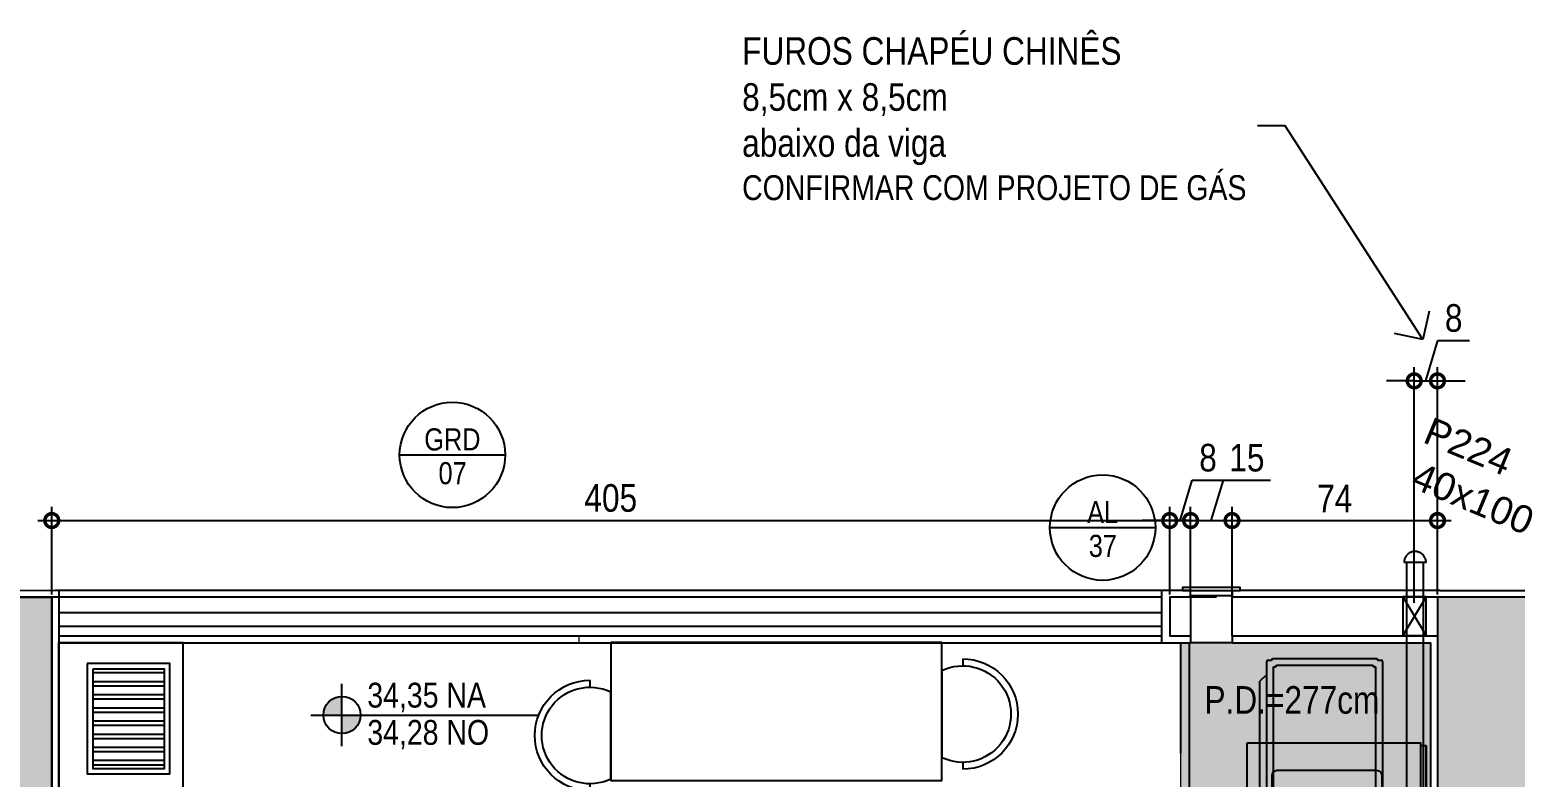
# Model space of a CAD drawing. Header units: metres. Extents: x -41 to 570, y -54 to 184.
# Drawn here: x 4.93 to 10.31, y 2.35 to 5.06 of the extents above; entities that cross this region are included whole.
import ezdxf
from ezdxf import colors
from ezdxf.entities.mleader import LeaderData, LeaderLine
from ezdxf.enums import TextEntityAlignment as Align
from ezdxf.math import Vec2, Vec3

# ---------------------------------------------------------------- set-up
doc = ezdxf.new("R2010")
doc.units = ezdxf.units.M
for name, pattern in [('DASHEDX2', [1.5, 1, -0.5]), ('PUC$0$DASHEDX2', [1.5, 1, -0.5]), ('PUC$0$HIDDEN', [0.375, 0.25, -0.125])]:
    doc.linetypes.add(name, pattern=pattern)
for name, color, linetype in [('1', 232, 'DASHEDX2'), ('12', 232, 'Continuous'), ('4', 2, 'Continuous'), ('9', 232, 'Continuous'), ('ARQ-DIM', 2, 'Continuous'), ('ARQ-SIM', 1, 'Continuous'), ('ARQ-TXT', 2, 'Continuous'), ('PUC$0$ARQ-ALV ACAB', 4, 'Continuous'), ('PUC$0$ARQ-ALV OSSO', 5, 'Continuous'), ('PUC$0$ARQ-AUX', 7, 'Continuous'), ('PUC$0$ARQ-AUX2', 2, 'Continuous'), ('PUC$0$ARQ-CAX', 1, 'Continuous'), ('PUC$0$ARQ-ENCH', 1, 'Continuous'), ('PUC$0$ARQ-MOB', 7, 'Continuous'), ('PUC$0$ARQ-PRJ', 7, 'PUC$0$DASHEDX2'), ('PUC$0$MAUROAMARELO', 162, 'Continuous'), ('PUC$0$MAUROVERDE', 3, 'Continuous')]:
    doc.layers.add(name, color=color, linetype=linetype)
doc.layers.add('PUC$0$ARQ-FORRO', color=9, linetype='Continuous', lineweight=5)
doc.styles.add('Adesa', font='ARIALN.TTF')
doc.styles.get("Standard").update_dxf_attribs({"font": 'arial.ttf'})
doc.dimstyles.new('ADESA 1-0050', dxfattribs={"dimtxt": 0.1, "dimasz": 0.1, "dimexe": 0.05, "dimexo": 0.05, "dimgap": 0.03, "dimtad": 1, "dimdec": 1, "dimlfac": 100, "dimzin": 12, "dimtxsty": 'Adesa', "dimblk": 'DOTSMALL', "dimcen": 1, "dimdle": 0.05, "dimclrd": 1, "dimclre": 1, "dimclrt": 256, "dimazin": 3, "dimtm": 1e-09, "dimtfac": 1, "dimtdec": 1, "dimtmove": 1, "dimatfit": 0, "dimldrblk": 'DOTSMALL', "dimfxl": 0.8, "dimtvp": 2, "dimtolj": 1, "dimtzin": 0, "dimarcsym": 0})

# ---------------------------------------------------------------- blocks, each defined once
blk = doc.blocks.new('PUC$0$pl apto tipo 1 puc')
at = {"layer": 'PUC$0$ARQ-ALV ACAB', "elevation": 0}
blk.add_lwpolyline([(-25.3812, 3.0243), (-26.4716, 3.0243)], dxfattribs=at)
blk = doc.blocks.new('PUC$0$A$Cd84e1c1c')
at = {"layer": 'PUC$0$ARQ-PRJ'}
for p, q in [((0.0594, -0.2908, 0), (0.0594, 1.3279, 0)), ((0.1194, -0.2908, 0), (0.1194, 1.3279, 0)), ((0.0484, -0.2908, 0), (0.1284, -0.2908, 0))]:
    blk.add_line(p, q, dxfattribs=at)
at = {"layer": 'PUC$0$ARQ-PRJ', "elevation": 0}
blk.add_lwpolyline([(0.1722, 1.4636), (0.0322, 1.4636), (0.0322, 1.1836), (0.1722, 1.1836), (0.1722, 1.4636)], dxfattribs=at)
at = {"layer": 'PUC$0$ARQ-PRJ'}
for centre, radius, start, end in [((0.0894, 1.3267, 0), 0.03, 2.4241, 177.5761), ((0.0884, -0.2908, 0), 0.04, 180, 0)]:
    blk.add_arc(centre, radius, start, end, dxfattribs=at)
blk = doc.blocks.new('PUC$0$pl apto tipo 4 puc')
at = {"layer": 'PUC$0$ARQ-ALV ACAB'}
for p, q in [((9.0318, 3.0262, 0), (5.0252, 3.0262)), ((5.0368, 2.8362, 0), (9.0318, 2.8362, 0))]:
    blk.add_line(p, q, dxfattribs=at)
for points in [[(4.6663, 3.0274), (5.0368, 3.0262), (5.0368, 1.6162), (5.9381, 1.6162), (5.9381, 1.4462), (5.0168, 1.4459), (5.0168, 0.0059), (3.0556, 0.0062), (3.0556, -0.0782), (2.9056, -0.0782), (2.9056, 0.1562), (4.8668, 0.1559)], [(9.1386, 3.0262), (9.0318, 3.0262), (9.0318, 2.8362), (9.1375, 2.8362)], [(10.0399, 3.0262), (9.3175, 3.0262)], [(9.2875, 2.8362), (10.0068, 2.8362), (10.0068, 1.2162)]]:
    blk.add_lwpolyline(points, dxfattribs=at)
at = {"layer": 'PUC$0$ARQ-ALV ACAB', "elevation": 0}
for points in [[(9.1375, 3.0012), (9.1375, 3.0262)], [(9.2875, 3.0012), (9.2875, 3.0262)], [(9.1375, 2.8612), (9.1375, 2.8362)], [(9.2875, 2.8612), (9.2875, 2.8362)], [(9.1375, 2.8362), (9.1375, 2.8362)]]:
    blk.add_lwpolyline(points, dxfattribs=at)
at = {"layer": 'PUC$0$ARQ-ALV OSSO'}
for points in [[(4.6613, 3.0012), (5.0118, 3.0012), (5.0118, 1.5912), (5.0118, 1.5912), (5.9081, 1.5912), (5.9081, 1.4512), (5.0118, 1.4509), (5.0118, 0.0109), (3.0506, 0.0112), (3.0506, -0.0732), (2.9106, -0.0732), (2.9106, 0.1512), (4.8718, 0.1509)], [(9.1375, 3.0012), (9.0618, 3.0012), (9.0618, 2.8612), (9.1375, 2.8612)], [(10.0399, 3.0012), (9.2875, 3.0012)], [(9.2875, 2.8612), (10.0318, 2.8612), (10.0318, -1.9088), (8.2732, -1.9088), (8.2732, -2.0488), (10.0382, -2.0488)]]:
    blk.add_lwpolyline(points, dxfattribs=at)
at = {"layer": 'PUC$0$ARQ-ALV OSSO', "elevation": 0}
for points in [[(9.1375, 3.0012), (9.1375, 2.8612)], [(9.2875, 2.8612), (9.2875, 3.0012)]]:
    blk.add_lwpolyline(points, dxfattribs=at)
at = {"layer": 'PUC$0$ARQ-AUX', "elevation": 0}
for points in [[(9.0318, 3.0012), (5.0368, 3.0012)], [(5.0368, 2.8612), (9.0318, 2.8612)]]:
    blk.add_lwpolyline(points, dxfattribs=at)
at = {"layer": 'PUC$0$ARQ-AUX'}
blk.add_lwpolyline([(9.2875, 2.8362), (9.1375, 2.8362)], dxfattribs=at)
at = {"layer": 'PUC$0$ARQ-AUX2', "elevation": 0}
for points in [[(5.0368, 2.9462), (9.0318, 2.9462)], [(5.0368, 2.8962), (9.0318, 2.8962)]]:
    blk.add_lwpolyline(points, dxfattribs=at)
at = {"layer": 'PUC$0$ARQ-CAX', "elevation": 0}
for points in [[(9.1075, 3.0262), (9.3175, 3.0262), (9.3175, 3.0362), (9.1075, 3.0362)], [(9.1375, 3.0262), (9.2875, 3.0262), (9.2875, 3.0062), (9.1375, 3.0062)]]:
    blk.add_lwpolyline(points, close=True, dxfattribs=at)
at = {"layer": 'PUC$0$ARQ-PRJ', "elevation": 0}
blk.add_lwpolyline([(9.1318, 0.9362), (9.1018, 0.9362), (9.1018, 2.8362), (9.1318, 2.8362)], close=True, dxfattribs=at)
at = {"layer": 'PUC$0$ARQ-FORRO', "rotation": 180}
blk.add_blockref('PUC$0$A$Cd84e1c1c', (10.039, 2.8362, 0), dxfattribs=at)
blk = doc.blocks.new('PUC$0$MAQ-LAVAR-ROUPA')
blk.add_lwpolyline([(0, 0.65), (0.61, 0.65), (0.61, 0.02), (0, 0.02)], close=True)
blk.add_lwpolyline([(0.1, 0.18), (0.1, 0.54, -0.414214), (0.12, 0.56), (0.49, 0.56, -0.414214), (0.51, 0.54), (0.51, 0.18, -0.414214), (0.49, 0.16), (0.12, 0.16, -0.414214)], format="xyb", close=True)
for points in [[(0.61, 0.07), (0, 0.07)], [(0.6, 0.02), (0.6, 0), (0.01, 0), (0.01, 0.02)], [(0.01, 0), (0.6, 0)]]:
    blk.add_lwpolyline(points)
blk = doc.blocks.new('PUC$0$BCO')
at = {"layer": 'PUC$0$ARQ-MOB'}
blk.add_line((-0.1581, 0), (0.1581, 0), dxfattribs=at)
for points in [[(-0.2, -0.075), (-0.175, -0.075)], [(0.175, -0.075), (0.2, -0.075)]]:
    blk.add_lwpolyline(points, dxfattribs=at)
for radius, start, end in [(0.175, 154.6231, 25.3769), (0.2, 180, 0)]:
    blk.add_arc((0, -0.075), radius, start, end, dxfattribs=at)
blk = doc.blocks.new('PUC$0$layout puc 2')
at = {"layer": 'PUC$0$ARQ-MOB'}
h = blk.add_hatch(dxfattribs=at)
h.set_pattern_fill('ANSI32', color=256, scale=0.005, angle=315)
h.set_pattern_definition([(180, (229.777847, -12.93375), (-3e-18, -0.047625), []), (180, (229.76197, -12.917874), (-3e-18, -0.047625), [])])
h.paths.add_polyline_path([(-4.8032, 0.1158), (-4.8032, 0.4758), (-5.0632, 0.4758), (-5.0631, 0.1158)])
at = {"layer": 'PUC$0$ARQ-MOB', "elevation": 0}
for points in [[(-5.13, 1.24), (-4.68, 1.24), (-4.68, 0.02), (-5.1299, 0.02)], [(-6.6799, 0.02), (-6.6799, 0.52), (-7.8799, 0.52), (-7.8799, 0.02)], [(-4.7832, 0.0958), (-4.7832, 0.4958), (-5.0832, 0.4958), (-5.0831, 0.0958)], [(-4.8032, 0.1158), (-4.8032, 0.4758), (-5.0632, 0.4758), (-5.0631, 0.1158)]]:
    blk.add_lwpolyline(points, close=True, dxfattribs=at)
at = {"layer": 'PUC$0$ARQ-MOB', "xscale": -1}
for name, p, rotation in [('PUC$0$MAQ-LAVAR-ROUPA', (-9.6345, 0.3839), 270), ('PUC$0$BCO', (-6.6799, 0.3565), 90), ('PUC$0$BCO', (-7.8799, 0.2788, 0), 270)]:
    blk.add_blockref(name, p, dxfattribs=dict(at, rotation=rotation))
blk = doc.blocks.new('PUC$0$pl forro 1')
at = {"layer": 'PUC$0$ARQ-FORRO'}
h = blk.add_hatch(dxfattribs=at)
h.set_pattern_fill('ANGLE', color=256)
h.set_pattern_definition([(0, (21.025, -0.875), (0, 6.985), [5.08, -1.905]), (90, (21.025, -0.875), (-6.985, 4e-16), [5.08, -1.905])])
h.paths.add_polyline_path([(15.9899, -3.7093), (13.9899, -3.7094), (13.9899, -3.7101), (12.7899, -3.7101), (11.9949, -3.7098), (11.9949, -3.7343), (15.9899, -3.7343)])
blk = doc.blocks.new('PUC$0$pl forro 2')
at = {"layer": 'PUC$0$ARQ-FORRO'}
h = blk.add_hatch(color=256, dxfattribs=at)
h.dxf.hatch_style = 1
h.paths.add_polyline_path([(-0.6699, -2.555), (-0.025, -2.555), (-0.025, -3.2408), (-0.6699, -3.2408)])
h.paths.add_polyline_path([(-3.2798, -2.6015), (-1.0199, -2.6015), (-1.0199, -3.2408), (-3.2798, -3.2408)])
h.paths.add_polyline_path([(-4.3613, -1.875), (-3.6298, -1.875), (-3.6298, -3.2408), (-4.09, -3.2408), (-4.09, -3.775), (-4.995, -3.775), (-4.995, -2.155), (-4.3614, -2.155)])
h.paths.add_polyline_path([(-4.695, -2.875), (-4.945, -2.875), (-4.945, -3.175), (-4.695, -3.175)], flags=16)
blk.add_lwpolyline([(-4.3613, -1.875), (-3.6298, -1.875), (-3.6298, -3.2408), (-4.09, -3.2408), (-4.09, -3.775), (-4.995, -3.775), (-4.995, -2.155), (-4.3614, -2.155)], close=True, dxfattribs=at)
blk = doc.blocks.new('PUC$0$CDS1')
at = {"layer": 'PUC$0$MAUROAMARELO'}
for p, q in [((8267.2906, 3267.3756, 0), (8267.2906, 3268.3256, 0)), ((8267.2956, 3268.3306, 0), (8267.3083, 3268.3306, 0)), ((8267.3083, 3268.3306, 0), (8267.3119, 3268.3368, 0)), ((8267.3119, 3268.3368, 0), (8267.6893, 3268.3368, 0)), ((8267.3151, 3267.3951, 0), (8267.3151, 3268.3061, 0)), ((8267.3151, 3268.3061, 0), (8267.3224, 3268.3061, 0)), ((8267.3224, 3268.3061, 0), (8267.326, 3268.3123, 0)), ((8267.326, 3268.3123, 0), (8267.6752, 3268.3123, 0)), ((8267.6752, 3268.3123, 0), (8267.6788, 3268.3061, 0)), ((8267.6788, 3268.3061, 0), (8267.6861, 3268.3061, 0)), ((8267.6861, 3267.3951, 0), (8267.6861, 3268.3061, 0)), ((8267.6893, 3268.3368, 0), (8267.6929, 3268.3306, 0)), ((8267.6929, 3268.3306, 0), (8267.7056, 3268.3306, 0)), ((8267.7106, 3268.3256, 0), (8267.7106, 3267.3756, 0)), ((8267.2906, 3268.2786, 0), (8267.2656, 3268.2536, 0)), ((8267.2656, 3267.6163, 0), (8267.2656, 3268.2536, 0)), ((8267.2906, 3267.5913, 0), (8267.2656, 3267.6163, 0)), ((8267.6861, 3267.3951, 0), (8267.3151, 3267.3951, 0)), ((8267.7056, 3267.3706, 0), (8267.2956, 3267.3706, 0)), ((8267.2956, 3267.3706, 0), (8267.6893, 3267.3706, 0)), ((8267.3149, 3267.3269, 0), (8267.3149, 3267.3443, 0)), ((8267.3338, 3267.3467, 0), (8267.3208, 3267.3467, 0)), ((8267.3338, 3267.342, 0), (8267.3208, 3267.342, 0)), ((8267.3208, 3267.342, 0), (8267.3208, 3267.3402, 0)), ((8267.3338, 3267.342, 0), (8267.3208, 3267.342, 0)), ((8267.3208, 3267.342, 0), (8267.3208, 3267.3402, 0)), ((8267.3338, 3267.3402, 0), (8267.3208, 3267.3402, 0)), ((8267.3338, 3267.3402, 0), (8267.3208, 3267.3402, 0)), ((8267.3208, 3267.3292, 0), (8267.3208, 3267.331, 0)), ((8267.3338, 3267.331, 0), (8267.3208, 3267.331, 0)), ((8267.3338, 3267.3292, 0), (8267.3208, 3267.3292, 0)), ((8267.3351, 3267.3457, 0), (8267.3338, 3267.3467, 0)), ((8267.3338, 3267.342, 0), (8267.3338, 3267.3402, 0)), ((8267.3338, 3267.342, 0), (8267.3338, 3267.3402, 0)), ((8267.3338, 3267.3292, 0), (8267.3338, 3267.331, 0)), ((8267.3351, 3267.3254, 0), (8267.3351, 3267.3457, 0)), ((8267.3389, 3267.3432, 0), (8267.3351, 3267.3432, 0)), ((8267.3389, 3267.328, 0), (8267.3351, 3267.328, 0)), ((8267.3389, 3267.3435, 0), (8267.3389, 3267.3437, 0)), ((8267.3389, 3267.3432, 0), (8267.3389, 3267.3436, 0)), ((8267.3389, 3267.328, 0), (8267.3389, 3267.3167, 0)), ((8267.3579, 3267.3448, 0), (8267.34, 3267.3448, 0)), ((8267.3569, 3267.3487, 0), (8267.3415, 3267.3487, 0)), ((8267.3415, 3267.3487, 0), (8267.3415, 3267.3448, 0)), ((8267.3416, 3267.3706, 0), (8267.3416, 3267.3487, 0)), ((8267.3458, 3267.3275, 0), (8267.352, 3267.3275, 0)), ((8267.3568, 3267.3706, 0), (8267.3568, 3267.3487, 0)), ((8267.3569, 3267.3487, 0), (8267.3569, 3267.3448, 0)), ((8267.3589, 3267.3402, 0), (8267.3589, 3267.3437, 0)), ((8267.362, 3267.3402, 0), (8267.3589, 3267.3402, 0)), ((8267.362, 3267.3315, 0), (8267.3589, 3267.3315, 0)), ((8267.3589, 3267.3315, 0), (8267.3589, 3267.3167, 0)), ((8267.362, 3267.3315, 0), (8267.362, 3267.3402, 0)), ((8267.3636, 3267.3397, 0), (8267.362, 3267.3397, 0)), ((8267.3636, 3267.3321, 0), (8267.362, 3267.3321, 0)), ((8267.3636, 3267.3313, 0), (8267.3636, 3267.3404, 0)), ((8267.3735, 3267.3415, 0), (8267.3646, 3267.3415, 0)), ((8267.3735, 3267.3303, 0), (8267.3646, 3267.3303, 0)), ((8267.3667, 3267.3303, 0), (8267.3667, 3267.3415, 0)), ((8267.3733, 3267.3408, 0), (8267.3667, 3267.3408, 0)), ((8267.3733, 3267.3401, 0), (8267.3667, 3267.3401, 0)), ((8267.3733, 3267.3393, 0), (8267.3667, 3267.3393, 0)), ((8267.3733, 3267.3386, 0), (8267.3667, 3267.3386, 0)), ((8267.3733, 3267.3379, 0), (8267.3667, 3267.3379, 0)), ((8267.3733, 3267.3372, 0), (8267.3667, 3267.3372, 0)), ((8267.3733, 3267.3372, 0), (8267.3667, 3267.3372, 0)), ((8267.3733, 3267.3365, 0), (8267.3667, 3267.3365, 0)), ((8267.3733, 3267.3359, 0), (8267.3667, 3267.3359, 0)), ((8267.3733, 3267.3353, 0), (8267.3667, 3267.3353, 0)), ((8267.3733, 3267.3345, 0), (8267.3667, 3267.3345, 0)), ((8267.3733, 3267.3345, 0), (8267.3667, 3267.3345, 0)), ((8267.3733, 3267.3338, 0), (8267.3667, 3267.3338, 0)), ((8267.3733, 3267.3331, 0), (8267.3667, 3267.3331, 0)), ((8267.3733, 3267.3324, 0), (8267.3667, 3267.3324, 0)), ((8267.3733, 3267.3317, 0), (8267.3667, 3267.3317, 0)), ((8267.3733, 3267.331, 0), (8267.3667, 3267.331, 0)), ((8267.3733, 3267.3303, 0), (8267.3733, 3267.3415, 0)), ((8267.3746, 3267.3313, 0), (8267.3746, 3267.3404, 0)), ((8267.3338, 3267.3244, 0), (8267.3208, 3267.3244, 0)), ((8267.3351, 3267.3254, 0), (8267.3338, 3267.3244, 0)), ((8267.336, 3267.3154, 0), (8267.3372, 3267.3167, 0)), ((8267.3606, 3267.3167, 0), (8267.3372, 3267.3167, 0)), ((8267.3413, 3267.3157, 0), (8267.3438, 3267.3157, 0)), ((8267.3448, 3267.3199, 0), (8267.3448, 3267.3264, 0)), ((8267.352, 3267.3188, 0), (8267.3458, 3267.3188, 0)), ((8267.3531, 3267.3264, 0), (8267.3531, 3267.3199, 0)), ((8267.3566, 3267.3157, 0), (8267.3541, 3267.3157, 0)), ((8267.3618, 3267.3154, 0), (8267.3606, 3267.3167, 0))]:
    blk.add_line(p, q, dxfattribs=at)
for centre, radius, start, end in [((8267.2956, 3268.3256, 0), 0.005, 90, 180), ((8267.7056, 3268.3256, 0), 0.005, 0, 90), ((8267.2956, 3267.3756, 0), 0.005, 180, 270), ((8267.3149, 3267.3356, 0), 0.00517, 90, 270), ((8267.3149, 3267.3531, 0), 0.00883, 270, 303.2043), ((8267.3222, 3267.3444, 0), 0.00279, 121.1036, 238.8964), ((8267.328, 3267.3356, 0), 0.00859, 147.4828, 212.5172), ((8267.3222, 3267.3268, 0), 0.00279, 121.1036, 238.8964), ((8267.3324, 3267.3444, 0), 0.00279, 301.1036, 58.8964), ((8267.3265, 3267.3356, 0), 0.00859, 327.4828, 32.5172), ((8267.3324, 3267.3268, 0), 0.00279, 301.1036, 58.8964), ((8267.34, 3267.3437, 0), 0.00108, 90, 180), ((8267.3669, 3267.3642, 0), 0.035, 216.8549, 229.9897), ((8267.3669, 3267.307, 0), 0.035, 130.0103, 143.1451), ((8267.3411, 3267.3356, 0), 0.00379, 331.5684, 28.4316), ((8267.3458, 3267.3264, 0), 0.00108, 90, 180), ((8267.352, 3267.3264, 0), 0.00108, 0, 90), ((8267.3629, 3267.3359, 0), 0.00591, 132.4469, 227.5531), ((8267.3579, 3267.3437, 0), 0.00108, 0, 90), ((8267.3646, 3267.3404, 0), 0.00108, 90, 180), ((8267.3646, 3267.3313, 0), 0.00108, 180, 270), ((8267.3735, 3267.3404, 0), 0.00108, 0, 90), ((8267.3735, 3267.3313, 0), 0.00108, 270, 360), ((8267.3149, 3267.318, 0), 0.00883, 56.7957, 90), ((8267.3388, 3267.3131, 0), 0.00358, 46.1862, 140.5423), ((8267.3489, 3267.3021, 0), 0.0145, 69.2202, 110.7798), ((8267.3458, 3267.3199, 0), 0.00108, 180, 270), ((8267.352, 3267.3199, 0), 0.00108, 270, 0), ((8267.3591, 3267.3131, 0), 0.00358, 39.4577, 133.8138)]:
    blk.add_arc(centre, radius, start, end, dxfattribs=at)
at = {"layer": 'PUC$0$MAUROVERDE', "linetype": 'PUC$0$HIDDEN'}
blk.add_arc((8267.7056, 3267.3756, 0), 0.005, 270, 0, dxfattribs=at)
blk = doc.blocks.new('PUC$0$A$Ccd5721d3')
at = {"layer": 'PUC$0$MAUROAMARELO', "rotation": 180}
blk.add_blockref('PUC$0$CDS1', (8267.8843, 3268.4288, 0), dxfattribs=at)
blk = doc.blocks.new('PUC$0$A$C31d964aa')
at = {"layer": 'PUC$0$ARQ-PRJ'}
for p, q in [((-9.9045, -2.861, 0), (-9.9895, -2.861, 0)), ((-9.9895, -2.861, 0), (-9.9895, -3.001, 0)), ((-9.9895, -3.001, 0), (-9.9045, -2.861, 0)), ((-9.9045, -3.001, 0), (-9.9895, -2.861, 0)), ((-9.9045, -3.001, 0), (-9.9045, -2.861, 0)), ((-9.9895, -3.001, 0), (-9.9045, -3.001, 0))]:
    blk.add_line(p, q, dxfattribs=at)
blk = doc.blocks.new('PUC')
at = {"layer": 'PUC$0$ARQ-ALV OSSO', "xscale": -1, "rotation": 180}
blk.add_blockref('PUC$0$pl apto tipo 1 puc', (15.3432, 0), dxfattribs=at)
at = {"layer": 'PUC$0$ARQ-ALV OSSO', "color": 6, "rotation": 180}
blk.add_blockref('PUC$0$pl apto tipo 4 puc', (0.0018, 0.0019), dxfattribs=at)
at = {"layer": 'PUC$0$ARQ-ENCH'}
blk.add_blockref('PUC$0$A$Ccd5721d3', (-10.005, -2.87), dxfattribs=at)
at = {"layer": 'PUC$0$ARQ-FORRO'}
for name, p in [('PUC$0$pl forro 1', (-21.0249, 0.8751, 0)), ('PUC$0$pl forro 2', (-5.01, 0.9408)), ('PUC$0$A$C31d964aa', (0, 0))]:
    blk.add_blockref(name, p, dxfattribs=at)
at = {"layer": 'PUC$0$ARQ-MOB', "color": 6}
blk.add_blockref('PUC$0$layout puc 2', (-0.355, -2.855, 0), dxfattribs=at)
blk = doc.blocks.new('NipAcOs')
at = {"layer": 'ARQ-SIM'}
h = blk.add_hatch(color=256, dxfattribs=at)
h.dxf.hatch_style = 1
h.paths.add_polyline_path([(0, 0.15, 0.414214), (-0.15, 0), (0, 0)])
h.paths.add_polyline_path([(0.15, 0), (0, 0), (0, -0.15, 0.414214)])
for p, q in [((0, -0.25), (0, 0.25)), ((-0.25, 0), (0.15, 0)), ((0.15, 0), (1.583, 0))]:
    blk.add_line(p, q, dxfattribs=at)
blk.add_circle((0, 0), 0.15, dxfattribs=at)
at = {"style": 'Adesa'}
for p in [(0.204, 0.06), (0.204, -0.24)]:
    blk.add_attdef('000,00', p, '', height=0.2, dxfattribs=at)
blk = doc.blocks.new('_DotSmall')
at = {"color": 0, "linetype": 'ByBlock', "const_width": 0.5}
blk.add_lwpolyline([(-0.0625, 0, 1), (0.0625, 0, 1)], format="xyb", close=True, dxfattribs=at)
blk = doc.blocks.new('*D1619')
at = {"layer": 'ARQ-DIM', "color": 1, "lineweight": -2, "transparency": 16777216}
for p, q in [((5.01, 3.0088), (5.01, 3.3273)), ((9.06, 3.0088), (9.06, 3.3273)), ((4.96, 3.2773), (9.11, 3.2773))]:
    blk.add_line(p, q, dxfattribs=at)
at = {"layer": 'Defpoints', "color": 0, "transparency": 16777216}
for p in [(9.06, 3.2773), (5.01, 2.9588, 0), (9.06, 2.9588)]:
    blk.add_point(p, dxfattribs=at)
at = {"layer": 'ARQ-DIM', "color": 1, "lineweight": -2, "transparency": 16777216, "xscale": 0.1, "yscale": 0.1, "zscale": 0.1, "rotation": 180}
blk.add_blockref('_DotSmall', (5.01, 3.2773), dxfattribs=at)
at = {"layer": 'ARQ-DIM', "color": 1, "lineweight": -2, "transparency": 16777216, "xscale": 0.1, "yscale": 0.1, "zscale": 0.1}
blk.add_blockref('_DotSmall', (9.06, 3.2773), dxfattribs=at)
at = {"layer": 'ARQ-DIM', "transparency": 16777216, "insert": (7.035, 3.3584), "char_height": 0.1, "attachment_point": 5, "style": 'Adesa'}
blk.add_mtext('\\A1;405', dxfattribs=at)
blk = doc.blocks.new('*D1620')
at = {"layer": 'ARQ-DIM', "color": 1, "lineweight": -2, "transparency": 16777216}
for p, q in [((9.2857, 3.0088), (9.2857, 3.3273)), ((10.03, 3.0088), (10.03, 3.3273)), ((9.2357, 3.2773), (10.08, 3.2773))]:
    blk.add_line(p, q, dxfattribs=at)
at = {"layer": 'Defpoints', "color": 0, "transparency": 16777216}
for p in [(10.03, 3.2773), (9.2857, 2.9588, 0), (10.03, 2.9588, 0)]:
    blk.add_point(p, dxfattribs=at)
at = {"layer": 'ARQ-DIM', "color": 1, "lineweight": -2, "transparency": 16777216, "xscale": 0.1, "yscale": 0.1, "zscale": 0.1, "rotation": 180}
blk.add_blockref('_DotSmall', (9.2857, 3.2773), dxfattribs=at)
at = {"layer": 'ARQ-DIM', "color": 1, "lineweight": -2, "transparency": 16777216, "xscale": 0.1, "yscale": 0.1, "zscale": 0.1}
blk.add_blockref('_DotSmall', (10.03, 3.2773), dxfattribs=at)
at = {"layer": 'ARQ-DIM', "transparency": 16777216, "insert": (9.6579, 3.3573), "char_height": 0.1, "attachment_point": 5, "style": 'Adesa'}
blk.add_mtext('\\A1;74', dxfattribs=at)
blk = doc.blocks.new('TIPO COTA$0$Chamada_planta')
at = {"layer": 'ARQ-SIM'}
blk.add_line((-1.273, 0), (1.273, 0), dxfattribs=at)
blk.add_circle((0, 0), 1.273, dxfattribs=at)
at = {"layer": 'ARQ-SIM', "color": 2, "style": 'Adesa'}
for tag, p in [('NUMERO', (0, 0.234)), ('C.D.', (0, -0.272))]:
    blk.add_attdef(tag, text='', height=0.5, dxfattribs=at).set_placement(p, align=Align.MIDDLE_CENTER)
blk = doc.blocks.new('est-lo-08-6sa-r00')
at = {"layer": '4'}
h = blk.add_hatch(color=8, dxfattribs=at)
h.dxf.hatch_style = 1
h.paths.add_polyline_path([(72.453596, -775.948263), (89.987707, -768.630138), (31.827874, -629.280097), (14.293763, -636.598222)], flags=17)
h.paths.add_polyline_path([(-113.904934, -1069.376461), (37.44213, -1006.209491), (30.123852, -988.675012), (-103.689101, -1044.523858), (-278.930329, -624.648636), (-286.248454, -607.114525), (-286.248475, -607.114534), (-307.05579, -557.260535), (-324.58988, -564.57865)])
h.paths.add_polyline_path([(-3206.956631, -1758.910157), (-3258.953832, -1634.325684), (-3291.25351, -1647.80644), (-3239.256309, -1772.390913)])
h.paths.add_polyline_path([(-2993.189754, -2271.092218), (-3020.151167, -2206.492821), (-3034.916841, -2212.655496), (-3140.452498, -1959.793707), (-3125.686931, -1953.631076), (-3148.796798, -1898.260198), (-3181.096477, -1911.740954), (-3025.489432, -2284.572974)])
h.paths.add_polyline_path([(-2947.092821, -1013.293024), (-2914.793142, -999.812268), (-2953.309588, -907.527473), (-2985.609266, -921.008229)])
h.paths.add_polyline_path([(-2727.356492, -1539.777801), (-2695.056814, -1526.297045), (-2733.573259, -1434.01225), (-2765.872938, -1447.493006)])
h.paths.add_polyline_path([(2122.48851, 465.414809), (2070.491309, 589.999283), (2038.191631, 576.518527), (2090.188832, 451.934053)])
h.paths.add_polyline_path([(2012.331384, 729.349548), (1857.495359, 1100.334221), (1825.19568, 1086.853465), (1852.1572, 1022.254111), (1866.922767, 1028.416743), (1971.687405, 777.4023), (1956.921838, 771.239669), (1980.031705, 715.868792)])
h.paths.add_polyline_path([(2336.253806, -46.763456), (2180.644029, 326.07511), (2148.34435, 312.594354), (2171.454218, 257.223477), (2186.219785, 263.386109), (2291.758175, 10.517772), (2276.992608, 4.355141), (2303.954128, -60.244212)])
h.paths.add_polyline_path([(-385.517235, -426.387329), (-595.433068, 76.567703), (-627.732746, 63.086948), (-600.771226, -1.512406), (-586.005659, 4.650226), (-426.161214, -378.334576), (-440.926781, -384.497208), (-417.816914, -439.868085)])
h.paths.add_polyline_path([(-83.249658, 290.335142), (-592.661728, 77.724364), (-382.747194, -425.227558), (-365.213083, -417.909434), (-567.809492, 67.508377), (-108.231212, 259.320275), (-7.318125, 17.534111), (-242.644353, -80.682824), (-140.96112, -324.314257), (-70.363251, -294.849176), (-77.681376, -277.315065), (-130.745133, -299.462021), (-217.792117, -90.898811), (0, 0), (87.04691, -208.563033), (33.983152, -230.709989), (41.301277, -248.2441), (126.664713, -212.616388), (103.554846, -157.245511), (88.789278, -163.408142), (-71.053705, 219.573157), (-56.288138, 225.735788)])
h.paths.add_polyline_path([(395.505667, -856.765828), (368.544148, -792.166475), (353.77858, -798.329106), (193.165052, -413.501599), (207.93062, -407.338968), (184.820752, -351.968091), (-61.579651, -454.806999), (-28.452664, -534.169213), (-10.918528, -526.85106), (-36.727415, -465.022986), (159.839199, -382.982958), (355.887864, -852.712473), (159.32125, -934.752501), (132.748402, -871.073625), (115.214297, -878.391765), (141.787139, -942.070626), (123.33018, -949.773915), (130.648305, -967.308026)])
h.paths.add_polyline_path([(-2506.849069, -2068.110104), (-2474.549391, -2054.629348), (-2513.065836, -1962.344553), (-2545.365515, -1975.825309)])
h.paths.add_polyline_path([(-2448.754924, -805.304224), (-2411.841008, -789.897642), (-2450.357453, -697.612846), (-2487.27137, -713.019428)])
h.paths.add_polyline_path([(-2277.356152, -1215.972989), (-2240.442235, -1200.566407), (-2278.958681, -1108.281611), (-2315.872597, -1123.688193)])
h.paths.add_polyline_path([(-2180.680405, -1447.606534), (-2143.766489, -1432.199951), (-2182.282934, -1339.915156), (-2219.196851, -1355.321738)])
h.paths.add_polyline_path([(-2008.511897, -1860.11957), (-1971.59798, -1844.712987), (-2010.114425, -1752.428192), (-2047.028342, -1767.834774)])
h.paths.add_polyline_path([(-1950.417031, -597.315415), (-1918.117353, -583.834659), (-1956.633798, -491.549864), (-1988.933477, -505.03062)])
h.paths.add_polyline_path([(-1779.018259, -1007.98418), (-1746.71858, -994.503424), (-1785.235026, -902.218629), (-1817.534704, -915.699385)])
h.paths.add_polyline_path([(-1682.342513, -1239.617725), (-1650.042834, -1226.136969), (-1688.559279, -1133.852174), (-1720.858958, -1147.33293)])
h.paths.add_polyline_path([(-1510.174004, -1652.130761), (-1477.874325, -1638.650005), (-1516.390771, -1546.36521), (-1548.690449, -1559.845966)])
h.paths.add_polyline_path([(-1456.693377, -391.252433), (-1424.393698, -377.771677), (-1462.910144, -285.486882), (-1495.209822, -298.967638)])
h.paths.add_polyline_path([(-1285.294604, -801.921198), (-1252.994926, -788.440442), (-1291.511371, -696.155647), (-1323.811049, -709.636403)])
h.paths.add_polyline_path([(-1188.618858, -1033.554743), (-1156.319179, -1020.073987), (-1194.835625, -927.789192), (-1227.135303, -941.269948)])
h.paths.add_polyline_path([(-1016.450349, -1446.067779), (-984.15067, -1432.587023), (-1022.667116, -1340.302228), (-1054.966794, -1353.782984)])
h.paths.add_polyline_path([(-962.969722, -185.189451), (-930.670043, -171.708695), (-969.186489, -79.4239), (-1001.486167, -92.904656)])
h.paths.add_polyline_path([(-791.570949, -595.858216), (-759.271271, -582.37746), (-797.787716, -490.092665), (-830.087394, -503.573421)])
h.paths.add_polyline_path([(-694.895203, -827.491761), (-662.595524, -814.011005), (-701.11197, -721.72621), (-733.411648, -735.206966)])
h.paths.add_polyline_path([(-522.726694, -1240.004797), (-490.427016, -1226.524041), (-528.943461, -1134.239246), (-561.243139, -1147.720002)])
h.paths.add_polyline_path([(1351.53574, 780.804163), (1383.835419, 794.284919), (1345.318973, 886.569714), (1313.019295, 873.088958)])
h.paths.add_polyline_path([(353.014255, 364.056225), (385.313934, 377.536981), (346.797488, 469.821776), (314.49781, 456.341021)])
h.paths.add_polyline_path([(848.583606, 570.889536), (885.497522, 586.296119), (846.981077, 678.580914), (810.067161, 663.174332)])
h.paths.add_polyline_path([(524.412013, -46.610109), (556.711692, -33.129353), (518.195247, 59.155442), (485.895568, 45.674686)])
h.paths.add_polyline_path([(1019.981364, 160.223202), (1056.895281, 175.629784), (1018.378835, 267.91458), (981.464919, 252.507997)])
h.paths.add_polyline_path([(621.088297, -278.244942), (653.387976, -264.764186), (614.87153, -172.479391), (582.571852, -185.960147)])
h.paths.add_polyline_path([(1116.657648, -71.411631), (1153.571565, -56.005049), (1115.055119, 36.279746), (1078.141203, 20.873164)])
h.paths.add_polyline_path([(1571.272069, 254.319386), (1603.571747, 267.800142), (1565.055302, 360.084937), (1532.755624, 346.604181)])
h.paths.add_polyline_path([(793.256806, -690.757979), (825.556485, -677.277223), (787.040039, -584.992428), (754.740361, -598.473183)])
h.paths.add_polyline_path([(1288.825976, -483.924234), (1325.739893, -468.517652), (1287.223447, -376.232856), (1250.309531, -391.639439)])
h.paths.add_polyline_path([(1791.777927, -274.009167), (1824.077605, -260.528411), (1785.56116, -168.243616), (1753.261481, -181.724371)])
h.paths.add_polyline_path([(-3349.413449, -1508.456443), (-3317.113664, -1494.975643), (-3340.223531, -1439.604766), (-3354.989097, -1445.767396), (-3459.75382, -1194.75275), (-3444.988254, -1188.590119), (-3471.949774, -1123.990766), (-3504.249559, -1137.471566)])
h.paths.add_polyline_path([(-359.658373, -579.215013), (-336.548603, -634.585903), (-321.782404, -628.423035), (-161.169457, -1013.250898), (-175.934676, -1019.413357), (-148.973267, -1084.012692), (-116.674634, -1070.532432), (-327.358782, -565.734293), (-359.65846, -579.215049)])
at = {"layer": '1'}
for points in [[(810.067161, 663.174332), (664.604177, 602.463171)], [(664.604177, 602.463171), (423.742013, 501.93573)], [(423.742013, 501.93573), (346.797488, 469.821776)]]:
    blk.add_lwpolyline(points, dxfattribs=at)
at = {"layer": '4', "linetype": 'Continuous'}
for points in [[(848.583606, 570.889536), (885.497522, 586.296119), (846.981077, 678.580914), (810.067161, 663.174332), (848.583606, 570.889536)], [(353.014255, 364.056225), (385.313934, 377.536981), (346.797488, 469.821776), (314.49781, 456.341021), (353.014255, 364.056225)]]:
    blk.add_lwpolyline(points, dxfattribs=at)
at = {"layer": '12', "linetype": 'Continuous'}
blk.add_text('40x100', height=10, dxfattribs=at).set_placement((785.303498, 696.100757))
at = {"layer": '9', "linetype": 'Continuous'}
blk.add_text('P224', height=10, dxfattribs=at).set_placement((783.068651, 712.869917))
blk = doc.blocks.new('*D2648')
at = {"layer": 'ARQ-DIM', "color": 1, "lineweight": -2, "transparency": 16777216}
for p, q in [((9.0979, 3.2773), (9.1417, 3.4234)), ((9.1417, 3.4234), (9.2556, 3.4234)), ((9.06, 3.0088), (9.06, 3.3273)), ((9.1357, 3.0088), (9.1357, 3.3273)), ((9.06, 3.2773), (8.96, 3.2773)), ((9.06, 3.2773), (9.1357, 3.2773)), ((9.06, 3.2773), (9.1357, 3.2773)), ((9.1357, 3.2773), (9.2357, 3.2773))]:
    blk.add_line(p, q, dxfattribs=at)
at = {"layer": 'Defpoints', "color": 0, "transparency": 16777216}
for p in [(9.1357, 3.2773), (9.06, 2.9588), (9.1357, 2.9588, 0)]:
    blk.add_point(p, dxfattribs=at)
at = {"layer": 'ARQ-DIM', "color": 1, "lineweight": -2, "transparency": 16777216, "xscale": 0.1, "yscale": 0.1, "zscale": 0.1}
blk.add_blockref('_DotSmall', (9.06, 3.2773), dxfattribs=at)
at = {"layer": 'ARQ-DIM', "color": 1, "lineweight": -2, "transparency": 16777216, "xscale": 0.1, "yscale": 0.1, "zscale": 0.1, "rotation": 180}
blk.add_blockref('_DotSmall', (9.1357, 3.2773), dxfattribs=at)
at = {"layer": 'ARQ-DIM', "transparency": 16777216, "insert": (9.1987, 3.5044), "char_height": 0.1, "attachment_point": 5, "style": 'Adesa'}
blk.add_mtext('\\A1;8', dxfattribs=at)
blk = doc.blocks.new('*D2649')
at = {"layer": 'ARQ-DIM', "color": 1, "lineweight": -2, "transparency": 16777216}
for p, q in [((9.2107, 3.2773), (9.2545, 3.4234)), ((9.2545, 3.4234), (9.4249, 3.4234)), ((9.1357, 3.0088), (9.1357, 3.3273)), ((9.2857, 3.0088), (9.2857, 3.3273)), ((9.1357, 3.2773), (9.0357, 3.2773)), ((9.1357, 3.2773), (9.2857, 3.2773)), ((9.1357, 3.2773), (9.2857, 3.2773)), ((9.2857, 3.2773), (9.3857, 3.2773))]:
    blk.add_line(p, q, dxfattribs=at)
at = {"layer": 'Defpoints', "color": 0, "transparency": 16777216}
for p in [(9.2857, 3.2773), (9.1357, 2.9588, 0), (9.2857, 2.9588, 0)]:
    blk.add_point(p, dxfattribs=at)
at = {"layer": 'ARQ-DIM', "color": 1, "lineweight": -2, "transparency": 16777216, "xscale": 0.1, "yscale": 0.1, "zscale": 0.1}
blk.add_blockref('_DotSmall', (9.1357, 3.2773), dxfattribs=at)
at = {"layer": 'ARQ-DIM', "color": 1, "lineweight": -2, "transparency": 16777216, "xscale": 0.1, "yscale": 0.1, "zscale": 0.1, "rotation": 180}
blk.add_blockref('_DotSmall', (9.2857, 3.2773), dxfattribs=at)
at = {"layer": 'ARQ-DIM', "transparency": 16777216, "insert": (9.3397, 3.5044), "char_height": 0.1, "attachment_point": 5, "style": 'Adesa'}
blk.add_mtext('\\A1;15', dxfattribs=at)
blk = doc.blocks.new('_Open90')
at = {"color": 0, "linetype": 'ByBlock', "lineweight": -2}
for p, q in [((-0.5, 0.5), (0, 0)), ((0, 0), (-1, 0)), ((0, 0), (-0.5, -0.5))]:
    blk.add_line(p, q, dxfattribs=at)
blk = doc.blocks.new('*D2655')
at = {"layer": 'ARQ-DIM', "color": 1, "lineweight": -2, "transparency": 16777216}
for p, q in [((9.9879, 3.7833), (10.0317, 3.9294)), ((10.0317, 3.9294), (10.1456, 3.9294)), ((9.9457, 2.9793), (9.9457, 3.8333)), ((10.03, 3.0493), (10.03, 3.8333)), ((9.9457, 3.7833), (9.8457, 3.7833)), ((9.9457, 3.7833), (10.03, 3.7833)), ((9.9457, 3.7833), (10.03, 3.7833)), ((10.03, 3.7833), (10.13, 3.7833))]:
    blk.add_line(p, q, dxfattribs=at)
at = {"layer": 'Defpoints', "color": 0, "transparency": 16777216}
for p in [(10.03, 3.7833), (10.03, 2.9993), (9.9457, 2.9293, 0)]:
    blk.add_point(p, dxfattribs=at)
at = {"layer": 'ARQ-DIM', "color": 1, "lineweight": -2, "transparency": 16777216, "xscale": 0.1, "yscale": 0.1, "zscale": 0.1}
blk.add_blockref('_DotSmall', (9.9457, 3.7833), dxfattribs=at)
at = {"layer": 'ARQ-DIM', "color": 1, "lineweight": -2, "transparency": 16777216, "xscale": 0.1, "yscale": 0.1, "zscale": 0.1, "rotation": 180}
blk.add_blockref('_DotSmall', (10.03, 3.7833), dxfattribs=at)
at = {"layer": 'ARQ-DIM', "transparency": 16777216, "insert": (10.0887, 4.0105), "char_height": 0.1, "attachment_point": 5, "style": 'Adesa'}
blk.add_mtext('\\A1;8', dxfattribs=at)

msp = doc.modelspace()

# ---------------------------------------------------------------- block references
at = {"rotation": 180}
msp.add_blockref('PUC', (0, 0), dxfattribs=at)
at = {"linetype": 'Continuous', "xscale": 0.01, "yscale": 0.01, "zscale": 0.01, "rotation": 337.346050855639}
msp.add_blockref('est-lo-08-6sa-r00', (0, 0), dxfattribs=at)
at = {"layer": 'ARQ-SIM'}
ref = msp.add_blockref('TIPO COTA$0$Chamada_planta', (6.4612, 3.515), dxfattribs=dict(at, xscale=0.15, yscale=0.15, zscale=0.15))
ref.add_attrib('NUMERO', 'GRD', dxfattribs={"color": 2, "height": 0.08, "style": 'Adesa'}).set_placement((6.4612, 3.5713), align=Align.MIDDLE_CENTER)
ref.add_attrib('C.D.', '07', dxfattribs={"color": 2, "height": 0.08, "style": 'Adesa'}).set_placement((6.462, 3.4489), align=Align.MIDDLE_CENTER)
ref = msp.add_blockref('TIPO COTA$0$Chamada_planta', (8.817, 3.2516, 0), dxfattribs=dict(at, xscale=0.15, yscale=0.15, zscale=0.15))
ref.add_attrib('NUMERO', 'AL', dxfattribs={"color": 2, "height": 0.08, "style": 'Adesa'}).set_placement((8.817, 3.3079, 0), align=Align.MIDDLE_CENTER)
ref.add_attrib('C.D.', '37', dxfattribs={"color": 2, "height": 0.08, "style": 'Adesa'}).set_placement((8.8178, 3.1855, 0), align=Align.MIDDLE_CENTER)
ref = msp.add_blockref('NipAcOs', (6.0613, 2.5727), dxfattribs=dict(at, xscale=0.45, yscale=0.45, zscale=0.45))
ref.add_attrib('000,00', '34,28 NO', (6.1531, 2.4647), dxfattribs={"layer": '0', "color": 2, "height": 0.09, "style": 'Adesa'})
ref.add_attrib('000,00', '34,35 NA', (6.1531, 2.5997), dxfattribs={"layer": '0', "color": 2, "height": 0.09, "style": 'Adesa'})

# ---------------------------------------------------------------- texts
at = {"layer": 'ARQ-TXT', "style": 'Adesa'}
msp.add_text('P.D.=277cm', height=0.1, dxfattribs=at).set_placement((9.5026, 2.6274, 0), align=Align.MIDDLE)

# ---------------------------------------------------------------- dimensions: what is measured, and where the dimension line sits
at = {"layer": 'ARQ-DIM'}
for base, p1, p2, picture, middle in [((10.03, 3.7833, 0), (9.9457, 2.9293, 0), (10.03, 2.9993, 0), '*D2655', (10.0617, 4.0105, 0)), ((9.1357, 3.2773), (9.06, 2.9588), (9.1357, 2.9588, 0), '*D2648', (9.1717, 3.5044)), ((9.06, 3.2773), (5.01, 2.9588, 0), (9.06, 2.9588), '*D1619', (7.035, 3.3584)), ((10.03, 3.2773), (9.2857, 2.9588, 0), (10.03, 2.9588, 0), '*D1620', (9.6579, 3.3573))]:
    dim = msp.add_linear_dim(base=base, p1=p1, p2=p2, dimstyle='ADESA 1-0050', override={"dimdec": 0}, dxfattribs=at)
    dim.commit()
    dim.dimension.update_dxf_attribs({"geometry": picture, "text_midpoint": middle})
dim = msp.add_linear_dim(base=(9.2857, 3.2773), p1=(9.1357, 2.9588, 0), p2=(9.2857, 2.9588, 0), dimstyle='ADESA 1-0050', dxfattribs=at)
dim.commit()
dim.dimension.update_dxf_attribs({"geometry": '*D2649', "text_midpoint": (9.2845, 3.5044)})

# ---------------------------------------------------------------- leaders
at = {"layer": 'ARQ-SIM'}
ml = msp.add_multileader_mtext('Standard', dxfattribs=at)
ml.set_content('FUROS CHAPÉU CHINÊS\\P8,5cm x 8,5cm\\Pabaixo da viga\\P{\\H0.9x;CONFIRMAR COM PROJETO DE GÁS}', color=2, style='Adesa')
ml.set_leader_properties(color=256)
ml.set_arrow_properties(name='OPEN90')
ml.build(insert=Vec2(0, 0))
ml.multileader.update_dxf_attribs({"text_left_attachment_type": 2, "text_right_attachment_type": 2, "dogleg_length": 0.2, "arrow_head_size": 0.15})
ctx = ml.context
ctx.base_point, ctx.char_height, ctx.arrow_head_size, ctx.landing_gap_size, ctx.plane_origin = Vec3(7.461, 4.7079, 0), 0.1, 0.15, 0.05, Vec3(9.9775, 3.9326, 0)
ctx.left_attachment, ctx.right_attachment = 2, 2
notes = []
notes.append((ctx, [(0, (1, 1, 0), (9.478, 4.7079, 0), (-1, 0), 0.1, [(0, [(9.9775, 3.9326, 0)], 0, [])])]))
ctx.mtext.insert, ctx.mtext.flow_direction = Vec3(7.511, 5.0285, 0), 5
for ctx, leaders in notes:
    for number, flags, end, landing, length, lines in leaders:
        leader = LeaderData()
        leader.index, (leader.has_last_leader_line, leader.has_dogleg_vector, leader.attachment_direction) = number, flags
        leader.last_leader_point, leader.dogleg_vector, leader.dogleg_length = Vec3(end), Vec3(landing), length
        for number, points, colour, breaks in lines:
            line = LeaderLine()
            line.index, line.vertices, line.color, line.breaks = number, Vec3.list(points), colors.encode_raw_color(colour), breaks
            leader.lines.append(line)
        ctx.leaders.append(leader)

doc.saveas('drawing.dxf')
